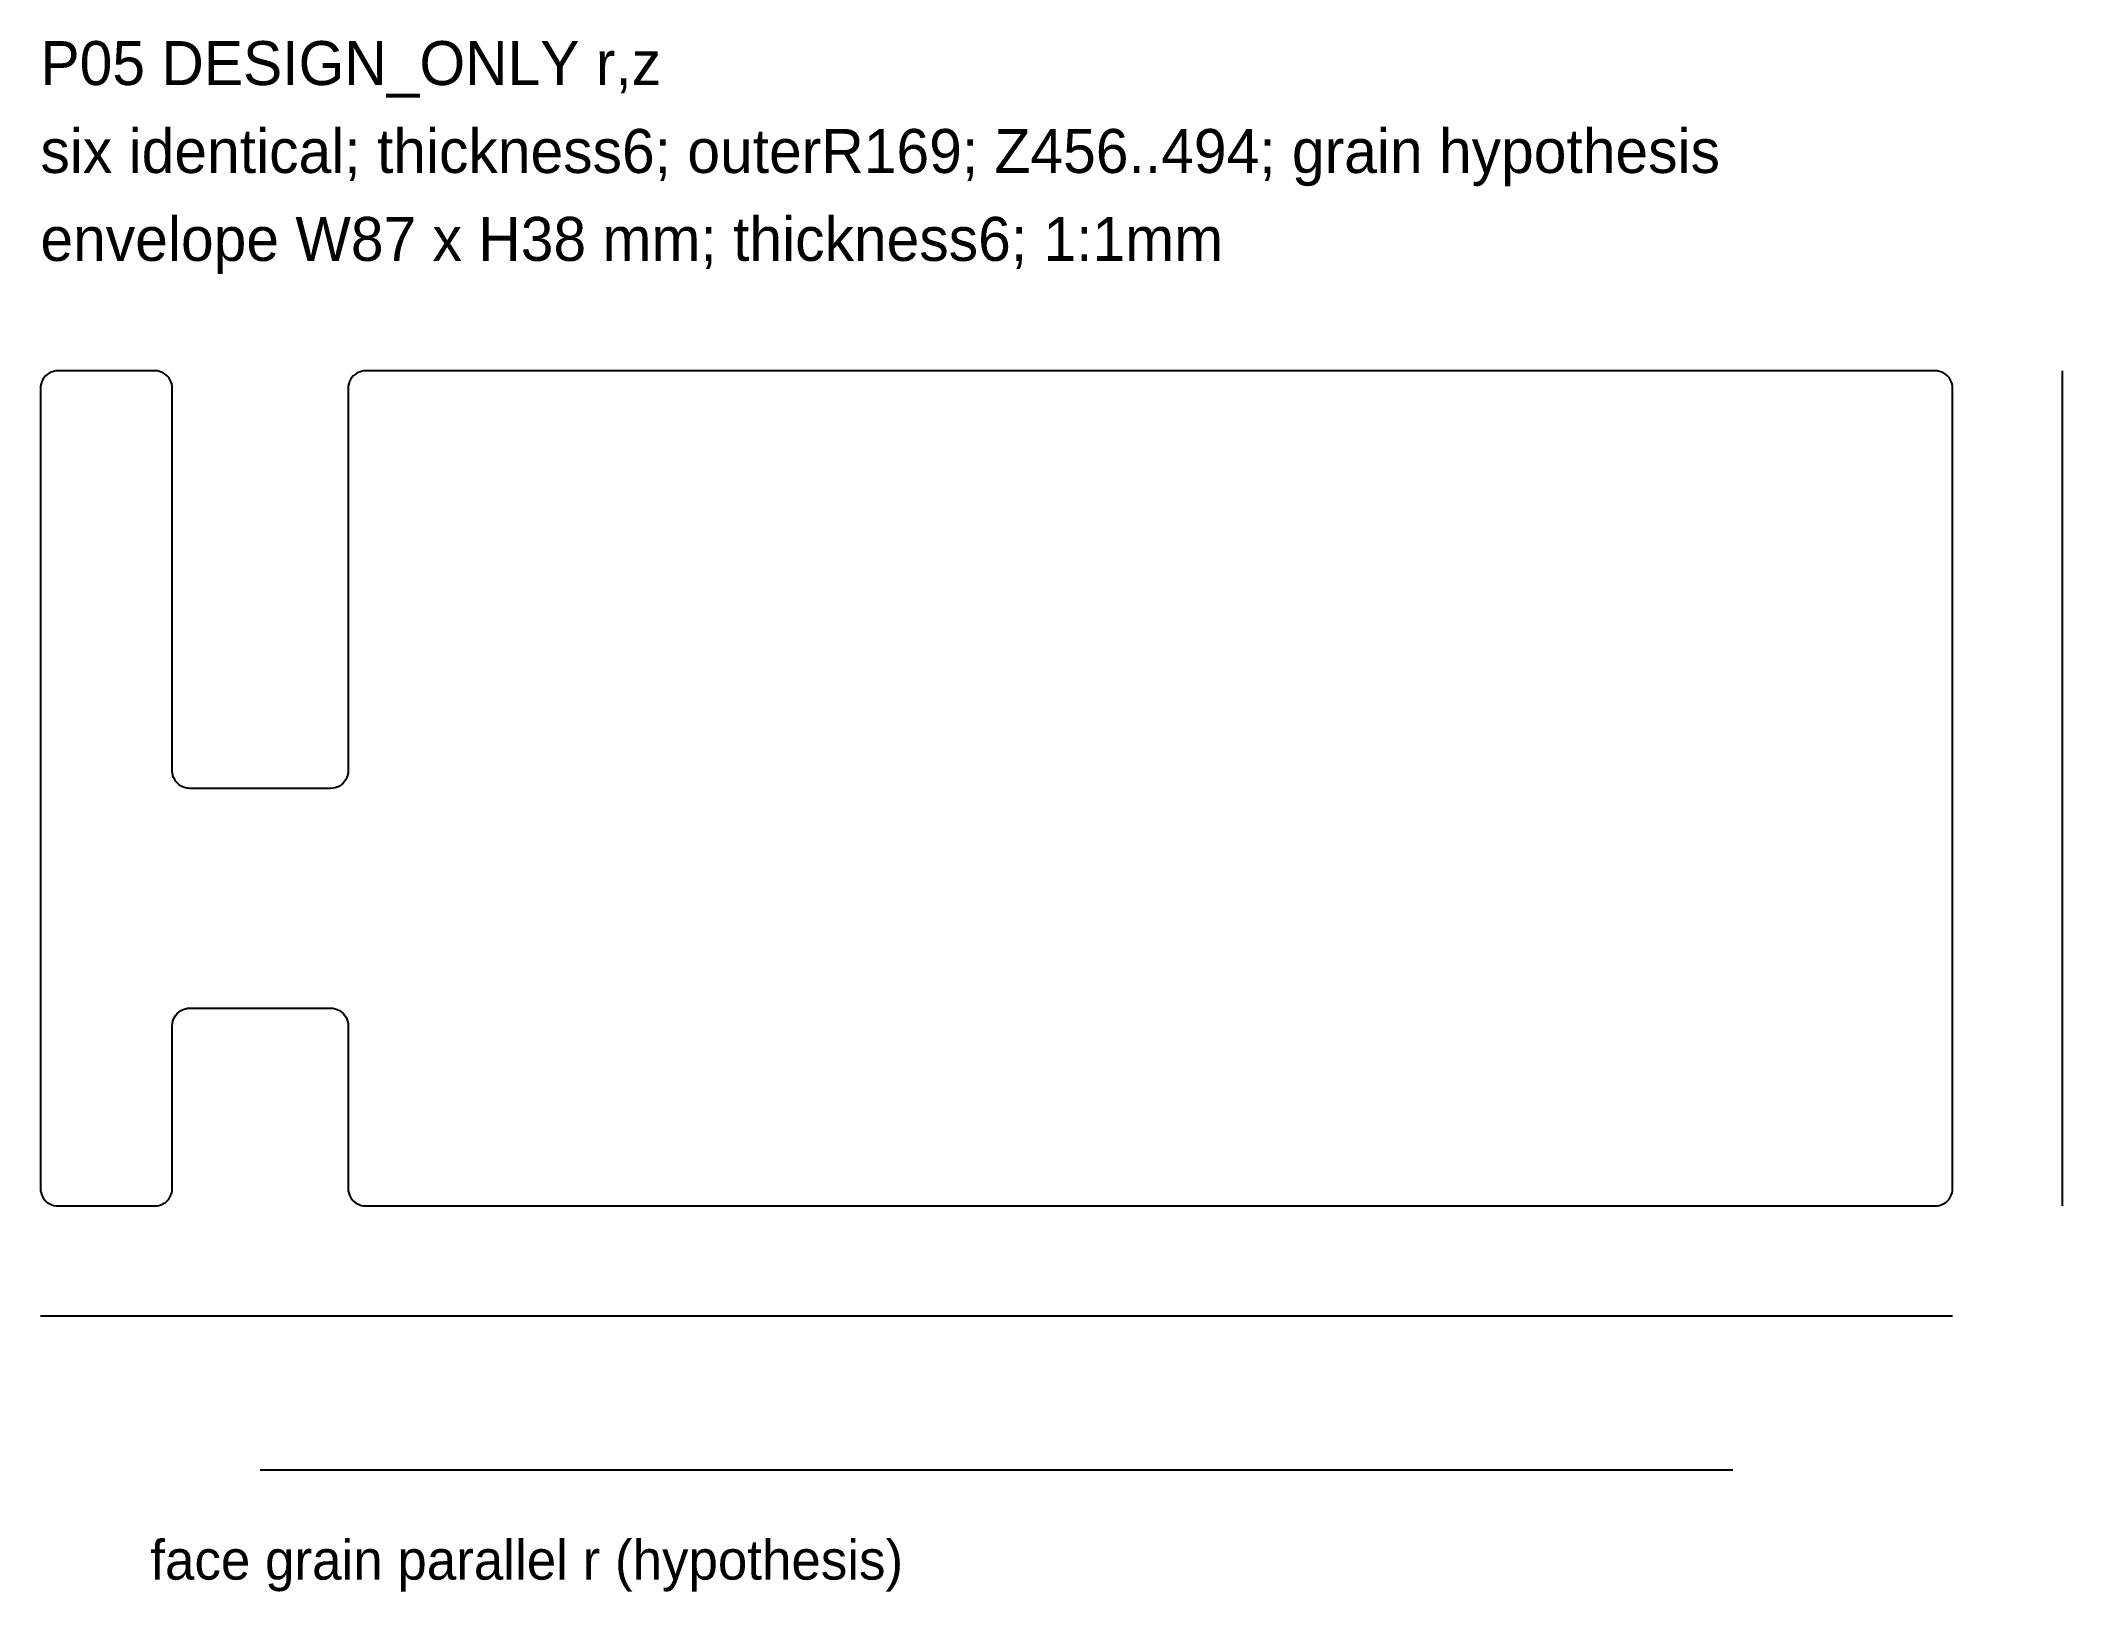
# Model space of a CAD drawing. Header units: millimetres. Extents: x 82 to 174, y 438.5 to 509.
import ezdxf

# ---------------------------------------------------------------- set-up
doc = ezdxf.new("R2010")
doc.units = ezdxf.units.MM
doc.layers.add('CUT_DESIGN_ONLY', color=1, linetype='Continuous')
doc.layers.add('NOT_CUT_DIMENSIONS', color=5, linetype='Continuous')

msp = doc.modelspace()

# ---------------------------------------------------------------- linework, layer by layer
at = {"layer": 'CUT_DESIGN_ONLY'}
msp.add_lwpolyline([(96, 475.8), (95.993156, 475.695579), (95.972741, 475.592945), (95.939104, 475.493853), (95.89282, 475.4), (95.834683, 475.312991), (95.765685, 475.234315), (95.687009, 475.165317), (95.6, 475.10718), (95.506147, 475.060896), (95.407055, 475.027259), (95.304421, 475.006844), (95.2, 475), (88.8, 475), (88.695579, 475.006844), (88.592945, 475.027259), (88.493853, 475.060896), (88.4, 475.10718), (88.312991, 475.165317), (88.234315, 475.234315), (88.165317, 475.312991), (88.10718, 475.4), (88.060896, 475.493853), (88.027259, 475.592945), (88.006844, 475.695579), (88, 475.8), (88, 493.2), (87.993156, 493.304421), (87.972741, 493.407055), (87.939104, 493.506147), (87.89282, 493.6), (87.834683, 493.687009), (87.765685, 493.765685), (87.687009, 493.834683), (87.6, 493.89282), (87.506147, 493.939104), (87.407055, 493.972741), (87.304421, 493.993156), (87.2, 494), (82.8, 494), (82.695579, 493.993156), (82.592945, 493.972741), (82.493853, 493.939104), (82.4, 493.89282), (82.312991, 493.834683), (82.234315, 493.765685), (82.165317, 493.687009), (82.10718, 493.6), (82.060896, 493.506147), (82.027259, 493.407055), (82.006844, 493.304421), (82, 493.2), (82, 475), (82, 465), (82, 456.8), (82.006844, 456.695579), (82.027259, 456.592945), (82.060896, 456.493853), (82.10718, 456.4), (82.165317, 456.312991), (82.234315, 456.234315), (82.312991, 456.165317), (82.4, 456.10718), (82.493853, 456.060896), (82.592945, 456.027259), (82.695579, 456.006844), (82.8, 456), (87.2, 456), (87.304421, 456.006844), (87.407055, 456.027259), (87.506147, 456.060896), (87.6, 456.10718), (87.687009, 456.165317), (87.765685, 456.234315), (87.834683, 456.312991), (87.89282, 456.4), (87.939104, 456.493853), (87.972741, 456.592945), (87.993156, 456.695579), (88, 456.8), (88, 464.2), (88.006844, 464.304421), (88.027259, 464.407055), (88.060896, 464.506147), (88.10718, 464.6), (88.165317, 464.687009), (88.234315, 464.765685), (88.312991, 464.834683), (88.4, 464.89282), (88.493853, 464.939104), (88.592945, 464.972741), (88.695579, 464.993156), (88.8, 465), (95.2, 465), (95.304421, 464.993156), (95.407055, 464.972741), (95.506147, 464.939104), (95.6, 464.89282), (95.687009, 464.834683), (95.765685, 464.765685), (95.834683, 464.687009), (95.89282, 464.6), (95.939104, 464.506147), (95.972741, 464.407055), (95.993156, 464.304421), (96, 464.2), (96, 456.8), (96.006844, 456.695579), (96.027259, 456.592945), (96.060896, 456.493853), (96.10718, 456.4), (96.165317, 456.312991), (96.234315, 456.234315), (96.312991, 456.165317), (96.4, 456.10718), (96.493853, 456.060896), (96.592945, 456.027259), (96.695579, 456.006844), (96.8, 456), (168.2, 456), (168.304421, 456.006844), (168.407055, 456.027259), (168.506147, 456.060896), (168.6, 456.10718), (168.687009, 456.165317), (168.765685, 456.234315), (168.834683, 456.312991), (168.89282, 456.4), (168.939104, 456.493853), (168.972741, 456.592945), (168.993156, 456.695579), (169, 456.8), (169, 493.2), (168.993156, 493.304421), (168.972741, 493.407055), (168.939104, 493.506147), (168.89282, 493.6), (168.834683, 493.687009), (168.765685, 493.765685), (168.687009, 493.834683), (168.6, 493.89282), (168.506147, 493.939104), (168.407055, 493.972741), (168.304421, 493.993156), (168.2, 494), (96.8, 494), (96.695579, 493.993156), (96.592945, 493.972741), (96.493853, 493.939104), (96.4, 493.89282), (96.312991, 493.834683), (96.234315, 493.765685), (96.165317, 493.687009), (96.10718, 493.6), (96.060896, 493.506147), (96.027259, 493.407055), (96.006844, 493.304421), (96, 493.2)], close=True, dxfattribs=at)
at = {"layer": 'NOT_CUT_DIMENSIONS'}
for p, q in [((174, 456), (174, 494)), ((82, 451), (169, 451)), ((92, 444), (159, 444))]:
    msp.add_line(p, q, dxfattribs=at)

# ---------------------------------------------------------------- texts
for s, height, p in [('P05 DESIGN_ONLY r,z', 2, (82, 507)), ('six identical; thickness6; outerR169; Z456..494; grain hypothesis', 2, (82, 503)), ('envelope W87 x H38 mm; thickness6; 1:1mm', 2, (82, 499)), ('face grain parallel r (hypothesis)', 1.8, (87, 439))]:
    msp.add_text(s, height=height, dxfattribs=at).set_placement(p)

doc.saveas('drawing.dxf')
